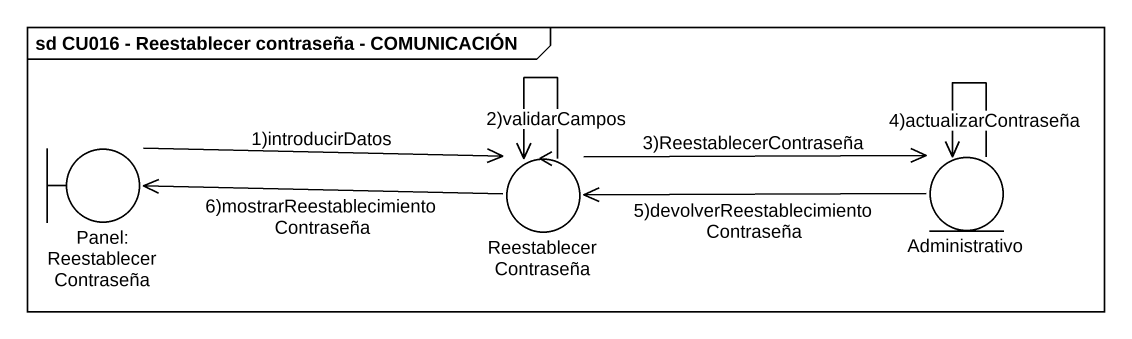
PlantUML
@startuml
mainframe sd CU016 - Reestablecer contraseña - COMUNICACIÓN
boundary "Panel: Reestablecer Contraseña" as Panel_Reestablecer
control "Reestablecer Contraseña" as Reestablecer_Contraseña
entity Administrativo
Panel_Reestablecer -right-> Reestablecer_Contraseña : 1)introducirDatos
Reestablecer_Contraseña -left-> Panel_Reestablecer : 6)mostrarReestablecimientoContraseña
Reestablecer_Contraseña --> Reestablecer_Contraseña : 2)validarCampos
Reestablecer_Contraseña -right-> Administrativo : 3)ReestablecerContraseña
Administrativo -left-> Reestablecer_Contraseña : 5)devolverReestablecimientoContraseña
Administrativo --> Administrativo : 4)actualizarContraseña
@enduml
